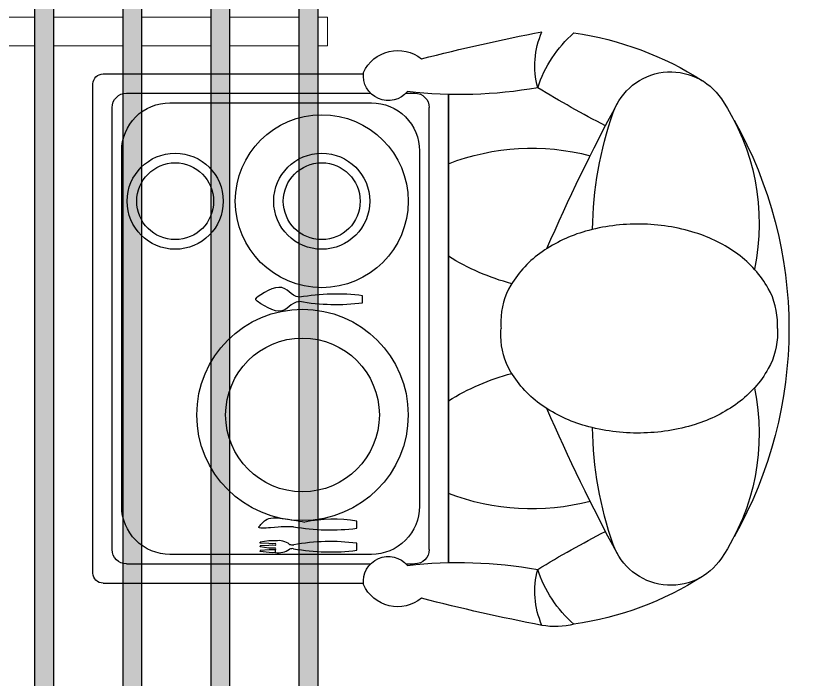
# Model space of a CAD drawing. Extents: x -29316 to 80307, y 54266 to 73016.
# Drawn here: x 21616.5 to 21698.9, y 55658.7 to 55727.8 of the extents above; entities that cross this region are included whole.
import ezdxf

# ---------------------------------------------------------------- set-up
doc = ezdxf.new("R2010")
doc.units = 0
for name, color, linetype in [('BL-D', 180, 'Continuous'), ('BL-P', 200, 'Continuous'), ('OC-Mutfak_Ekipman', 252, 'Continuous')]:
    doc.layers.add(name, color=color, linetype=linetype)
doc.layers.add('PLAN', color=253, linetype='Continuous', lineweight=15)

# ---------------------------------------------------------------- blocks, each defined once
blk = doc.blocks.new('SICAK SERVİS ÜNİTESİ')
at = {"layer": 'PLAN'}
h = blk.add_hatch(color=256, dxfattribs=at)
h.dxf.hatch_style = 1
h.paths.add_polyline_path([(35638.748, -111087.724, 0.414209), (35637.749, -111088.724, 0.414214), (35638.749, -111089.724), (35816.749, -111089.724, 0.414214), (35817.749, -111088.724, 0.414214), (35816.749, -111087.724)])
h = blk.add_hatch(color=256, dxfattribs=at)
h.dxf.hatch_style = 1
h.paths.add_polyline_path([(35816.749, -111098.89, 0.414214), (35817.749, -111097.89, 0.414214), (35816.749, -111096.89), (35638.748, -111096.89, 0.414209), (35637.749, -111097.89, 0.414214), (35638.749, -111098.89)])
h.paths.add_polyline_path([(35638.748, -111106.056, 0.414209), (35637.749, -111107.056, 0.414214), (35638.749, -111108.056), (35816.749, -111108.056, 0.414214), (35817.749, -111107.056, 0.414214), (35816.749, -111106.056)])
h.paths.add_polyline_path([(35816.749, -111117.222, 0.414214), (35817.749, -111116.222, 0.414214), (35816.749, -111115.222), (35638.748, -111115.222, 0.414209), (35637.749, -111116.222, 0.414214), (35638.749, -111117.222)])
for p, q in [((35811.749, -111083.224), (35811.749, -111087.724)), ((35814.749, -111083.224), (35814.749, -111087.724)), ((35811.749, -111089.724), (35811.749, -111096.89)), ((35814.749, -111089.724), (35814.749, -111096.89)), ((35811.749, -111098.89), (35811.749, -111106.056)), ((35814.749, -111098.89), (35814.749, -111106.056)), ((35811.749, -111108.056), (35811.749, -111115.222)), ((35814.749, -111108.056), (35814.749, -111115.222))]:
    blk.add_line(p, q)
for points in [[(35811.749, -111083.224), (35814.749, -111083.224), (35814.749, -111087.724), (35811.749, -111087.724)], [(35811.749, -111089.724), (35814.749, -111089.724), (35814.749, -111096.89), (35811.749, -111096.89)], [(35811.749, -111098.89), (35814.749, -111098.89), (35814.749, -111106.056), (35811.749, -111106.056)], [(35811.749, -111108.056), (35814.749, -111108.056), (35814.749, -111115.222), (35811.749, -111115.222)]]:
    blk.add_lwpolyline(points, close=True)
at = {"layer": 'OC-Mutfak_Ekipman'}
for p, q in [((35816.749, -111087.724), (35638.749, -111087.724)), ((35638.749, -111089.724), (35816.749, -111089.724)), ((35816.749, -111096.89), (35638.749, -111096.89)), ((35638.749, -111098.89), (35816.749, -111098.89)), ((35816.749, -111106.056), (35638.749, -111106.056)), ((35638.749, -111108.056), (35816.749, -111108.056)), ((35816.749, -111115.222), (35638.749, -111115.222)), ((35638.749, -111117.222), (35816.749, -111117.222))]:
    blk.add_line(p, q, dxfattribs=at)
at = {"layer": 'PLAN'}
for p, q in [((35811.749, -111117.222), (35811.749, -111118.222)), ((35814.749, -111117.222), (35814.749, -111118.222)), ((35811.749, -111118.222), (35814.749, -111118.222))]:
    blk.add_line(p, q, dxfattribs=at)
blk = doc.blocks.new('EWQQ1')
at = {"layer": 'BL-D', "extrusion": (0, 0, -1)}
for p, q in [((53639.113, 121289.204), (53666.195, 121289.204)), ((53638.042, 121237.247), (53638.042, 121288.16)), ((53641.542, 121287.204), (53666.948, 121287.204)), ((53670.647, 121287.204), (53671.542, 121287.204)), ((53675.042, 121238.343), (53675.042, 121287.064)), ((53640.042, 121239.704), (53640.042, 121285.704)), ((53673.042, 121239.704), (53673.042, 121285.704)), ((53641.542, 121238.204), (53666.948, 121238.204)), ((53670.647, 121238.204), (53671.542, 121238.204)), ((53639.113, 121236.204), (53666.195, 121236.204))]:
    blk.add_line(p, q, dxfattribs=at)
at = {"layer": 'BL-D'}
for p, q in [((53666.121, 121265.383), (53666.121, 121266.123)), ((53665.514, 121241.921), (53665.514, 121242.661)), ((53665.514, 121239.627), (53665.514, 121240.367))]:
    blk.add_line(p, q, dxfattribs=at)
for points in [[(53675.042, 121287.064), (53675.042, 121238.343)], [(53655.131, 121265.54), (53655.001, 121265.687), (53655.001, 121265.811), (53655.131, 121265.964)], [(53657.032, 121240.603), (53656.723, 121240.62), (53656.37, 121240.603), (53655.448, 121240.478), (53655.446, 121240.449)], [(53657.032, 121240.331), (53656.723, 121240.314), (53656.37, 121240.331), (53655.448, 121240.377), (53655.446, 121240.455)], [(53657.032, 121240.132), (53656.724, 121240.149), (53656.371, 121240.132), (53655.449, 121240.087), (53655.446, 121240.008)], [(53657.032, 121239.86), (53656.724, 121239.843), (53656.371, 121239.86), (53655.449, 121239.985), (53655.446, 121240.014)], [(53657.033, 121239.662), (53656.724, 121239.679), (53656.372, 121239.662), (53655.45, 121239.616), (53655.447, 121239.538)], [(53657.033, 121239.39), (53656.724, 121239.373), (53656.372, 121239.39), (53655.45, 121239.515), (53655.447, 121239.544)]]:
    blk.add_lwpolyline(points, dxfattribs=at)
blk.add_lwpolyline([(53667.042, 121239.204), (53646.042, 121239.204, -0.414214), (53641.042, 121244.204), (53641.042, 121281.204, -0.414214), (53646.042, 121286.204), (53667.042, 121286.204, -0.414214), (53672.042, 121281.204), (53672.042, 121244.204, -0.414214)], format="xyb", close=True, dxfattribs=at)
at = {"layer": 'BL-D', "extrusion": (0, 0, -1)}
for points in [[(-53709.317, 121262.704, -0.0182), (-53709.301, 121263.134, -0.132444), (-53708.344, 121266.877, -0.106688), (-53705.178, 121270.442, -0.083199), (-53700.726, 121272.681, -0.071851), (-53695.035, 121273.579, -0.071851), (-53689.324, 121272.83, -0.083199), (-53684.814, 121270.707, -0.106688), (-53681.557, 121267.227, -0.132444), (-53680.502, 121263.51, -0.027194), (-53680.536, 121262.704, -0.106688)], [(-53709.317, 121262.704, 0.0182), (-53709.301, 121262.273, 0.132444), (-53708.344, 121258.53, 0.106688), (-53705.178, 121254.965, 0.083199), (-53700.726, 121252.726, 0.071851), (-53695.035, 121251.828, 0.071851), (-53689.324, 121252.578, 0.083199), (-53684.814, 121254.7, 0.106688), (-53681.557, 121258.181, 0.132444), (-53680.502, 121261.898, 0.027194), (-53680.536, 121262.704, 0.106688)]]:
    blk.add_lwpolyline(points, format="xyb", dxfattribs=at)
at = {"layer": 'BL-D'}
for centre, radius in [((53661.862, 121275.957), 9), ((53646.607, 121275.957), 5), ((53661.862, 121275.957), 5), ((53646.607, 121275.957), 4), ((53661.862, 121275.957), 4), ((53659.857, 121253.715), 11), ((53659.857, 121253.715), 8)]:
    blk.add_circle(centre, radius, dxfattribs=at)
at = {"layer": 'BL-D', "extrusion": (0, 0, -1)}
for centre, radius, start, end in [((-53724.761, 121086.34), 211.072, 75.59246, 79.08321), ((-53692.778, 121290.049), 8.741, 344.86985, 23.91553), ((-53696.451, 121283.847), 12.73, 17.94061, 49.11742), ((-53683.407, 121260.322), 33.482, 98.09082, 122.69295), ((-53669.774, 121287.732), 3.918, 24.50052, 129.06246), ((-53639.099, 121288.146), 1.057, 0.74686, 90.74686), ((-53668.798, 121289.042), 2.608, 220.10964, 6.92981), ((-53698.195, 121283.08), 6.344, 19.42987, 146.26959), ((-53676.181, 121333.824), 46.773, 259.95333, 276.61514), ((-53740.67, 121380.078), 108.14, 297.10293, 301.39246), ((-53641.542, 121285.704), 1.5, 0, 90), ((-53671.542, 121285.704), 1.5, 90, 180), ((-53684.103, 121273.671), 23.288, 146.26959, 191.84373), ((-53866.21, 121192.511), 197.215, 23.46199, 28.34951), ((-53728.043, 121272.551), 37.995, 0.70583, 19.42987), ((-53666.472, 121262.704), 44.018, 150.49432, 209.50568), ((-53683.696, 121257.568), 23.912, 68.78238, 104.80171), ((-53687.845, 121290.779), 24.214, 284.83453, 301.92001), ((-53687.845, 121234.628), 24.214, 58.07999, 75.16547), ((-53684.103, 121251.736), 23.288, 168.15627, 213.73041), ((-53866.21, 121332.896), 197.215, 331.65049, 336.53801), ((-53728.043, 121252.856), 37.995, 340.57013, 359.29417), ((-53683.696, 121267.84), 23.912, 255.19829, 291.21762), ((-53740.67, 121145.329), 108.14, 58.60754, 62.89707), ((-53641.542, 121239.704), 1.5, 270, 0), ((-53671.542, 121239.704), 1.5, 180, 270), ((-53698.195, 121242.327), 6.344, 213.73041, 340.57013), ((-53668.798, 121236.365), 2.608, 353.07019, 139.89036), ((-53676.181, 121191.583), 46.773, 83.38486, 100.04667), ((-53639.099, 121237.261), 1.057, 269.25314, 359.25314), ((-53692.778, 121235.358), 8.741, 336.08447, 15.13015), ((-53696.451, 121241.561), 12.73, 310.88258, 342.05939), ((-53683.407, 121265.085), 33.482, 237.30705, 261.90918), ((-53669.774, 121237.675), 3.918, 230.93754, 335.49948), ((-53724.761, 121439.067), 211.072, 280.91679, 284.40754), ((-53686.19, 121239.088), 7.407, 254.90497, 280.91679)]:
    blk.add_arc(centre, radius, start, end, dxfattribs=at)
at = {"layer": 'BL-D'}
for centre, radius, start, end in [((53663.376, 121244.071), 22.223, 82.90463, 99.91367), ((53663.364, 121287.434), 22.223, 260.08633, 277.12712), ((53663.066, 121227.711), 15.149, 80.70115, 101.31098), ((53662.757, 121263.972), 22.223, 260.08633, 277.12712), ((53657.368, 121238.71), 1.92, 53.14746, 99.66172), ((53662.769, 121218.315), 22.223, 82.90463, 99.91367), ((53656.903, 121240.231), 0.163, 322.5235, 37.74284), ((53656.904, 121239.761), 0.163, 322.5235, 37.74284), ((53657.356, 121241.283), 1.92, 260.33828, 306.85254), ((53656.587, 121239.525), 0.466, 343.13991, 17.05474), ((53658.798, 121238.948), 0.849, 80.98595, 110.00962), ((53658.81, 121241.044), 0.849, 249.99038, 279.01405), ((53662.757, 121261.678), 22.223, 260.08633, 277.12712)]:
    blk.add_arc(centre, radius, start, end, dxfattribs=at)
for points, knots in [([(53659.538, 121265.961), (53659.322, 121266.018), (53658.75, 121266.169), (53657.602, 121267.542), (53656.178, 121266.632), (53655.131, 121265.964)], [0, 0, 0, 0, 0.665409, 1.758876, 4.792994, 4.792994, 4.792994, 4.792994]), ([(53659.538, 121265.543), (53659.322, 121265.486), (53658.75, 121265.336), (53657.602, 121263.963), (53656.178, 121264.872), (53655.131, 121265.54)], [0, 0, 0, 0, 0.665409, 1.758876, 4.792994, 4.792994, 4.792994, 4.792994]), ([(53658.931, 121242.081), (53658.313, 121242.083), (53657.384, 121242.085), (53654.981, 121241.818), (53655.667, 121242.427), (53656.218, 121243.098), (53658.042, 121242.932), (53659.344, 121242.7), (53660.095, 121242.566)], [0, 0, 0, 0, 2.397924, 3.60794, 4.016411, 4.564174, 6.316969, 8.70047, 8.70047, 8.70047, 8.70047])]:
    blk.add_open_spline(points, degree=3, knots=knots, dxfattribs=at)

msp = doc.modelspace()

# ---------------------------------------------------------------- block references
at = {"layer": 'BL-P', "linetype": 'Continuous', "rotation": 359.9999999965295}
msp.add_blockref('EWQQ1', (-32013.504, -65567.477), dxfattribs=at)
at = {"layer": 'PLAN', "rotation": 90}
msp.add_blockref('SICAK SERVİS ÜNİTESİ', (-89469.251, 19912.892), dxfattribs=at)

doc.saveas('drawing.dxf')
